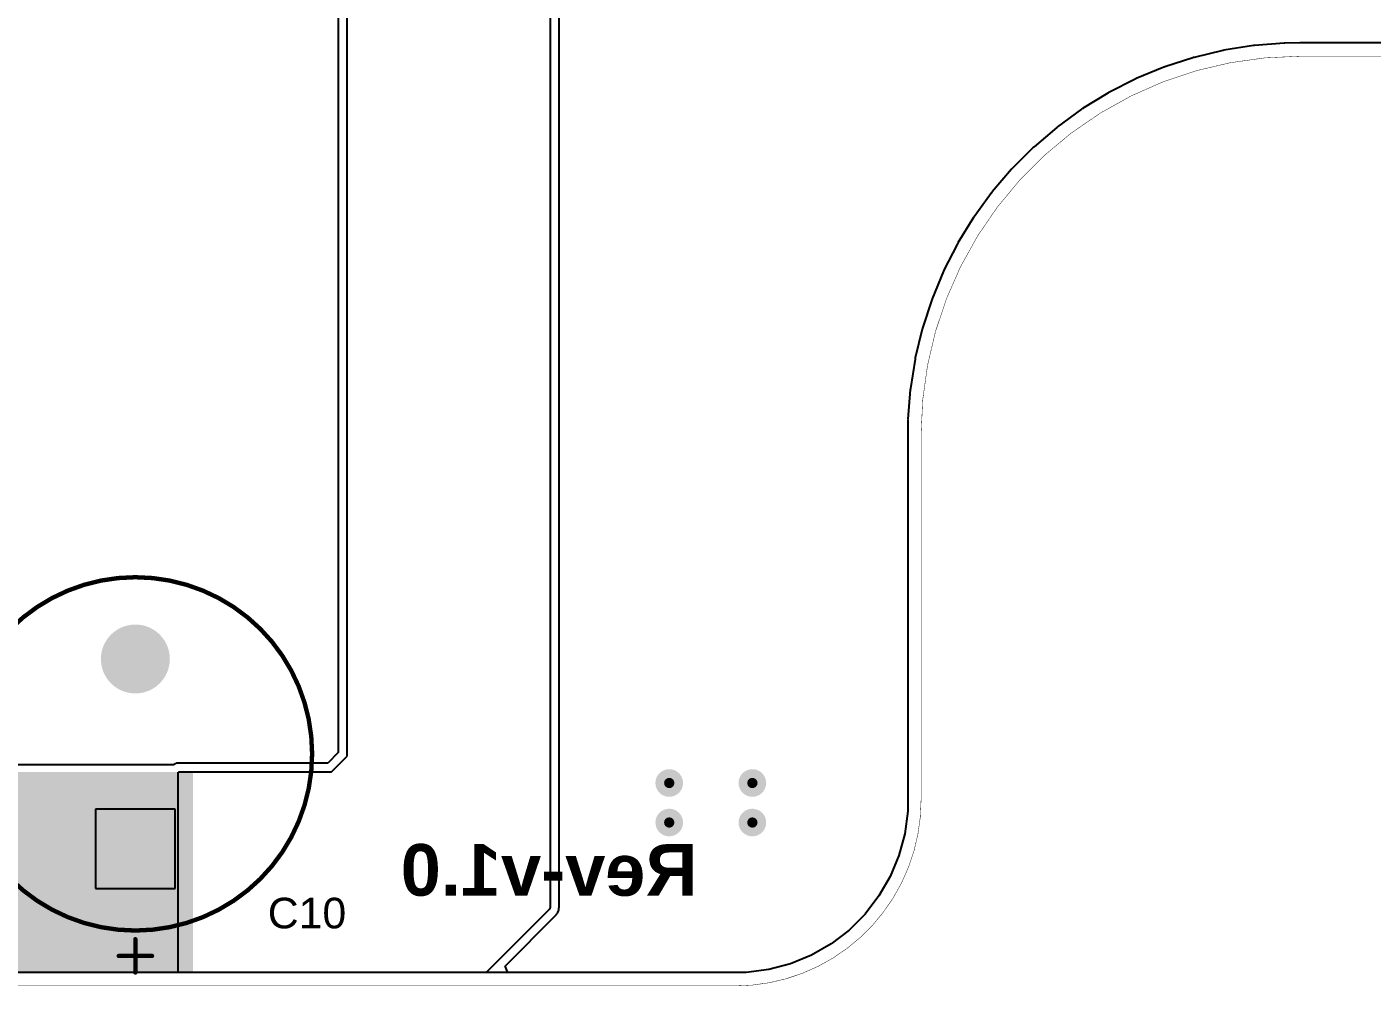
# Model space of a CAD drawing. Header units: inches. Extents: x 0 to 207, y -1 to 213.
# Drawn here: x 3.175 to 4.712, y -1.276 to -0.179 of the extents above; entities that cross this region are included whole.
import ezdxf

# ---------------------------------------------------------------- set-up
doc = ezdxf.new("R2010")
doc.units = ezdxf.units.IN
doc.header["$MEASUREMENT"] = 0
for name, color, linetype in [('Board Outline', 216, 'Continuous'), ('Bottom Layer', 5, 'Continuous'), ('Bottom Overlay', 54, 'Continuous'), ('Bottom Solder', 6, 'Continuous'), ('Multi-Layer', 9, 'Continuous'), ('Pad Holes', 156, 'Continuous'), ('Top Layer', 1, 'Continuous'), ('Top Overlay', 2, 'Continuous'), ('Top Solder', 216, 'Continuous'), ('Via Holes', 16, 'Continuous')]:
    doc.layers.add(name, color=color, linetype=linetype)
doc.styles.add('Arial', font='', dxfattribs={"height": 0.2})
doc.styles.add('Arial_Bold', font='', dxfattribs={"height": 0.2})
doc.styles.get('Arial').set_extended_font_data('Arial')
doc.styles.get('Arial_Bold').set_extended_font_data('Arial', bold=True)

# ---------------------------------------------------------------- blocks, each defined once
blk = doc.blocks.new('ELXZ350ELL471MJ20S_66')
at = {"layer": 'Bottom Layer'}
blk.add_hatch(color=5, dxfattribs=at).paths.add_polyline_path([(-0.1439, 0.0354), (-0.0731, 0.0354), (-0.0731, -0.0354), (-0.1439, -0.0354)])
h = blk.add_hatch(color=5, dxfattribs=at)
edge = h.paths.add_edge_path()
edge.add_arc((0.1085, 0), 0.0354, 0, 360)
at = {"layer": 'Bottom Solder'}
blk.add_hatch(color=6, dxfattribs=at).paths.add_polyline_path([(-0.1479, 0.0394), (-0.0691, 0.0394), (-0.0691, -0.0394), (-0.1479, -0.0394)])
h = blk.add_hatch(color=6, dxfattribs=at)
edge = h.paths.add_edge_path()
edge.add_arc((0.1085, 0), 0.0394, 0, 360)
at = {"layer": 'Multi-Layer'}
blk.add_hatch(color=9, dxfattribs=at).paths.add_polyline_path([(-0.1439, 0.0354), (-0.0731, 0.0354), (-0.0731, -0.0354), (-0.1439, -0.0354)])
h = blk.add_hatch(color=9, dxfattribs=at)
edge = h.paths.add_edge_path()
edge.add_arc((0.1085, 0), 0.0354, 0, 360)
at = {"layer": 'Pad Holes'}
h = blk.add_hatch(color=7, dxfattribs=at)
edge = h.paths.add_edge_path()
edge.add_arc((-0.1085, 0), 0.0205, 0, 360)
h = blk.add_hatch(color=7, dxfattribs=at)
edge = h.paths.add_edge_path()
edge.add_arc((0.1085, 0), 0.0205, 0, 360)
at = {"layer": 'Top Layer'}
blk.add_hatch(color=1, dxfattribs=at).paths.add_polyline_path([(-0.1439, 0.0354), (-0.0731, 0.0354), (-0.0731, -0.0354), (-0.1439, -0.0354)])
h = blk.add_hatch(color=1, dxfattribs=at)
edge = h.paths.add_edge_path()
edge.add_arc((0.1085, 0), 0.0354, 0, 360)
at = {"layer": 'Top Solder'}
blk.add_hatch(color=216, dxfattribs=at).paths.add_polyline_path([(-0.1479, 0.0394), (-0.0691, 0.0394), (-0.0691, -0.0394), (-0.1479, -0.0394)])
h = blk.add_hatch(color=216, dxfattribs=at)
edge = h.paths.add_edge_path()
edge.add_arc((0.1085, 0), 0.0394, 0, 360)
at = {"layer": 'Top Overlay'}
for points in [[(0.202, 0, 0.005, 0.005, 1), (-0.202, 0, 0.005, 0.005, 1)], [(-0.2323, 0.019, 0.0025, 0.0025, 1), (-0.2298, 0.019, 0.0025, 0.0025, 1)], [(-0.2512, 0, 0.0025, 0.0025, 1), (-0.2487, 0, 0.0025, 0.0025, 1)], [(-0.2132, 0, 0.0025, 0.0025, 1), (-0.2107, 0, 0.0025, 0.0025, 1)], [(-0.2032, 0, 0.0025, 0.0025, 1), (-0.2008, 0, 0.0025, 0.0025, 1)], [(0.2008, 0, 0.0025, 0.0025, 1), (0.2032, 0, 0.0025, 0.0025, 1)], [(-0.2323, -0.019, 0.0025, 0.0025, 1), (-0.2298, -0.019, 0.0025, 0.0025, 1)]]:
    blk.add_lwpolyline(points, format="xyseb", close=True, dxfattribs=at)
for points in [[(-0.231, 0.019, 0.005, 0.005, 0), (-0.231, -0.019, 0.005, 0.005, 0)], [(-0.25, 0, 0.005, 0.005, 0), (-0.212, 0, 0.005, 0.005, 0)]]:
    blk.add_lwpolyline(points, format="xyseb", dxfattribs=at)

msp = doc.modelspace()

# ---------------------------------------------------------------- hatches: boundary and pattern name
at = {"layer": 'Bottom Layer'}
h = msp.add_hatch(color=5, dxfattribs=at)
edge = h.paths.add_edge_path()
edge.add_arc((3.9091, -1.0436), 0.0118, 0, 360)
h = msp.add_hatch(color=5, dxfattribs=at)
edge = h.paths.add_edge_path()
edge.add_arc((4.0041, -1.0436), 0.0118, 0, 360)
h = msp.add_hatch(color=5, dxfattribs=at)
edge = h.paths.add_edge_path()
edge.add_arc((3.9091, -1.0888), 0.0118, 0, 360)
h = msp.add_hatch(color=5, dxfattribs=at)
edge = h.paths.add_edge_path()
edge.add_arc((4.0041, -1.0888), 0.0118, 0, 360)
at = {"layer": 'Bottom Solder'}
h = msp.add_hatch(color=6, dxfattribs=at)
edge = h.paths.add_edge_path()
edge.add_arc((3.9091, -1.0436), 0.0158, 0, 360)
h = msp.add_hatch(color=6, dxfattribs=at)
edge = h.paths.add_edge_path()
edge.add_arc((4.0041, -1.0436), 0.0158, 0, 360)
h = msp.add_hatch(color=6, dxfattribs=at)
edge = h.paths.add_edge_path()
edge.add_arc((3.9091, -1.0888), 0.0158, 0, 360)
h = msp.add_hatch(color=6, dxfattribs=at)
edge = h.paths.add_edge_path()
edge.add_arc((4.0041, -1.0888), 0.0158, 0, 360)
at = {"layer": 'Top Layer'}
msp.add_hatch(color=1, dxfattribs=at).paths.add_polyline_path([(2.897, -1.2611), (3.365, -1.2611), (3.365, -1.031), (2.897, -1.031)])
h = msp.add_hatch(color=1, dxfattribs=at)
edge = h.paths.add_edge_path()
edge.add_arc((3.9091, -1.0436), 0.0118, 0, 360)
h = msp.add_hatch(color=1, dxfattribs=at)
edge = h.paths.add_edge_path()
edge.add_arc((4.0041, -1.0436), 0.0118, 0, 360)
h = msp.add_hatch(color=1, dxfattribs=at)
edge = h.paths.add_edge_path()
edge.add_arc((3.9091, -1.0888), 0.0118, 0, 360)
h = msp.add_hatch(color=1, dxfattribs=at)
edge = h.paths.add_edge_path()
edge.add_arc((4.0041, -1.0888), 0.0118, 0, 360)
at = {"layer": 'Top Solder'}
h = msp.add_hatch(color=216, dxfattribs=at)
edge = h.paths.add_edge_path()
edge.add_arc((3.9091, -1.0436), 0.0158, 0, 360)
h = msp.add_hatch(color=216, dxfattribs=at)
edge = h.paths.add_edge_path()
edge.add_arc((4.0041, -1.0436), 0.0158, 0, 360)
h = msp.add_hatch(color=216, dxfattribs=at)
edge = h.paths.add_edge_path()
edge.add_arc((3.9091, -1.0888), 0.0158, 0, 360)
h = msp.add_hatch(color=216, dxfattribs=at)
edge = h.paths.add_edge_path()
edge.add_arc((4.0041, -1.0888), 0.0158, 0, 360)
at = {"layer": 'Via Holes'}
h = msp.add_hatch(color=7, dxfattribs=at)
edge = h.paths.add_edge_path()
edge.add_arc((3.9091, -1.0436), 0.00591, 0, 360)
h = msp.add_hatch(color=7, dxfattribs=at)
edge = h.paths.add_edge_path()
edge.add_arc((4.0041, -1.0436), 0.00591, 0, 360)
h = msp.add_hatch(color=7, dxfattribs=at)
edge = h.paths.add_edge_path()
edge.add_arc((3.9091, -1.0888), 0.00591, 0, 360)
h = msp.add_hatch(color=7, dxfattribs=at)
edge = h.paths.add_edge_path()
edge.add_arc((4.0041, -1.0888), 0.00591, 0, 360)

# ---------------------------------------------------------------- linework, layer by layer
at = {"layer": 'Board Outline'}
for points in [[(4.1969, -0.6457, 0.0005, 0.0005, -0.414214), (4.6299, -0.2126, 0.0005, 0.0005, 0)], [(4.1969, -0.6457, 0.0005, 0.0005, -0.414214), (4.6299, -0.2126, 0.0005, 0.0005, 0)], [(4.1969, -0.6457, 0.0005, 0.0005, -0.414214), (4.6299, -0.2126, 0.0005, 0.0005, 0)], [(4.1969, -0.6457, 0.0005, 0.0005, -0.414214), (4.6299, -0.2126, 0.0005, 0.0005, 0)], [(4.6299, -0.2126, 0.0005, 0.0005, 0), (5.0472, -0.2126, 0.0005, 0.0005, 0)], [(4.6299, -0.2126, 0.0005, 0.0005, 0), (5.0472, -0.2126, 0.0005, 0.0005, 0)], [(4.6299, -0.2126, 0.0005, 0.0005, 0), (5.0472, -0.2126, 0.0005, 0.0005, 0)], [(4.6299, -0.2126, 0.0005, 0.0005, 0), (5.0472, -0.2126, 0.0005, 0.0005, 0)], [(4.1969, -1.063, 0.0005, 0.0005, 0), (4.1969, -0.6457, 0.0005, 0.0005, 0)], [(4.1969, -1.063, 0.0005, 0.0005, 0), (4.1969, -0.6457, 0.0005, 0.0005, 0)], [(4.1969, -1.063, 0.0005, 0.0005, 0), (4.1969, -0.6457, 0.0005, 0.0005, 0)], [(4.1969, -1.063, 0.0005, 0.0005, 0), (4.1969, -0.6457, 0.0005, 0.0005, 0)], [(4.1969, -1.063, 0.0005, 0.0005, -0.414214), (3.9843, -1.2756, 0.0005, 0.0005, 0)], [(4.1969, -1.063, 0.0005, 0.0005, -0.414214), (3.9843, -1.2756, 0.0005, 0.0005, 0)], [(4.1969, -1.063, 0.0005, 0.0005, -0.414214), (3.9843, -1.2756, 0.0005, 0.0005, 0)], [(4.1969, -1.063, 0.0005, 0.0005, -0.414214), (3.9843, -1.2756, 0.0005, 0.0005, 0)], [(1.063, -1.2756, 0.0005, 0.0005, 0), (3.9843, -1.2756, 0.0005, 0.0005, 0)], [(1.063, -1.2756, 0.0005, 0.0005, 0), (3.9843, -1.2756, 0.0005, 0.0005, 0)], [(1.063, -1.2756, 0.0005, 0.0005, 0), (3.9843, -1.2756, 0.0005, 0.0005, 0)], [(1.063, -1.2756, 0.0005, 0.0005, 0), (3.9843, -1.2756, 0.0005, 0.0005, 0)]]:
    msp.add_lwpolyline(points, format="xyseb", dxfattribs=at)
for points in [[(4.6298, -0.2126, 0.00025, 0.00025, 1), (4.63, -0.2126, 0.00025, 0.00025, 1)], [(4.6298, -0.2126, 0.00025, 0.00025, 1), (4.63, -0.2126, 0.00025, 0.00025, 1)], [(4.6298, -0.2126, 0.00025, 0.00025, 1), (4.63, -0.2126, 0.00025, 0.00025, 1)], [(4.6298, -0.2126, 0.00025, 0.00025, 1), (4.63, -0.2126, 0.00025, 0.00025, 1)], [(4.6298, -0.2126, 0.00025, 0.00025, 1), (4.63, -0.2126, 0.00025, 0.00025, 1)], [(4.6298, -0.2126, 0.00025, 0.00025, 1), (4.63, -0.2126, 0.00025, 0.00025, 1)], [(4.6298, -0.2126, 0.00025, 0.00025, 1), (4.63, -0.2126, 0.00025, 0.00025, 1)], [(4.6298, -0.2126, 0.00025, 0.00025, 1), (4.63, -0.2126, 0.00025, 0.00025, 1)], [(4.1967, -0.6457, 0.00025, 0.00025, 1), (4.197, -0.6457, 0.00025, 0.00025, 1)], [(4.1967, -0.6457, 0.00025, 0.00025, 1), (4.197, -0.6457, 0.00025, 0.00025, 1)], [(4.1967, -0.6457, 0.00025, 0.00025, 1), (4.197, -0.6457, 0.00025, 0.00025, 1)], [(4.1967, -0.6457, 0.00025, 0.00025, 1), (4.197, -0.6457, 0.00025, 0.00025, 1)], [(4.1967, -0.6457, 0.00025, 0.00025, 1), (4.197, -0.6457, 0.00025, 0.00025, 1)], [(4.1967, -0.6457, 0.00025, 0.00025, 1), (4.197, -0.6457, 0.00025, 0.00025, 1)], [(4.1967, -0.6457, 0.00025, 0.00025, 1), (4.197, -0.6457, 0.00025, 0.00025, 1)], [(4.1967, -0.6457, 0.00025, 0.00025, 1), (4.197, -0.6457, 0.00025, 0.00025, 1)], [(4.1967, -1.063, 0.00025, 0.00025, 1), (4.197, -1.063, 0.00025, 0.00025, 1)], [(4.1967, -1.063, 0.00025, 0.00025, 1), (4.197, -1.063, 0.00025, 0.00025, 1)], [(4.1967, -1.063, 0.00025, 0.00025, 1), (4.197, -1.063, 0.00025, 0.00025, 1)], [(4.1967, -1.063, 0.00025, 0.00025, 1), (4.197, -1.063, 0.00025, 0.00025, 1)], [(4.1967, -1.063, 0.00025, 0.00025, 1), (4.197, -1.063, 0.00025, 0.00025, 1)], [(4.1967, -1.063, 0.00025, 0.00025, 1), (4.197, -1.063, 0.00025, 0.00025, 1)], [(4.1967, -1.063, 0.00025, 0.00025, 1), (4.197, -1.063, 0.00025, 0.00025, 1)], [(4.1967, -1.063, 0.00025, 0.00025, 1), (4.197, -1.063, 0.00025, 0.00025, 1)], [(3.9841, -1.2756, 0.00025, 0.00025, 1), (3.9844, -1.2756, 0.00025, 0.00025, 1)], [(3.9841, -1.2756, 0.00025, 0.00025, 1), (3.9844, -1.2756, 0.00025, 0.00025, 1)], [(3.9841, -1.2756, 0.00025, 0.00025, 1), (3.9844, -1.2756, 0.00025, 0.00025, 1)], [(3.9841, -1.2756, 0.00025, 0.00025, 1), (3.9844, -1.2756, 0.00025, 0.00025, 1)], [(3.9841, -1.2756, 0.00025, 0.00025, 1), (3.9844, -1.2756, 0.00025, 0.00025, 1)], [(3.9841, -1.2756, 0.00025, 0.00025, 1), (3.9844, -1.2756, 0.00025, 0.00025, 1)], [(3.9841, -1.2756, 0.00025, 0.00025, 1), (3.9844, -1.2756, 0.00025, 0.00025, 1)], [(3.9841, -1.2756, 0.00025, 0.00025, 1), (3.9844, -1.2756, 0.00025, 0.00025, 1)]]:
    msp.add_lwpolyline(points, format="xyseb", close=True, dxfattribs=at)
at = {"layer": 'Bottom Layer'}
for p, q in [((4.6117, -0.1977), (4.5778, -0.2004)), ((4.6122, -0.1977), (4.6117, -0.1977)), ((4.6126, -0.1976), (4.6122, -0.1977)), ((4.6296, -0.1973), (4.6126, -0.1976)), ((4.6298, -0.1973), (4.6296, -0.1973)), ((4.6299, -0.1973), (4.6298, -0.1973)), ((5.0472, -0.1973), (4.6299, -0.1973)), ((4.5076, -0.2143), (4.4753, -0.2248)), ((4.5082, -0.2142), (4.5076, -0.2143)), ((4.5088, -0.214), (4.5082, -0.2142)), ((4.5419, -0.206), (4.5088, -0.214)), ((4.5425, -0.206), (4.5419, -0.206)), ((4.543, -0.2058), (4.5425, -0.206)), ((4.5766, -0.2005), (4.543, -0.2058)), ((4.5772, -0.2005), (4.5766, -0.2005)), ((4.5778, -0.2004), (4.5772, -0.2005)), ((4.4742, -0.2252), (4.4428, -0.2382)), ((4.4748, -0.2251), (4.4742, -0.2252)), ((4.4753, -0.2248), (4.4748, -0.2251)), ((4.4417, -0.2388), (4.4114, -0.2542)), ((4.4423, -0.2386), (4.4417, -0.2388)), ((4.4428, -0.2382), (4.4423, -0.2386)), ((4.4103, -0.2548), (4.3813, -0.2725)), ((4.4109, -0.2546), (4.4103, -0.2548)), ((4.4114, -0.2542), (4.4109, -0.2546)), ((4.3803, -0.2732), (4.3528, -0.2932)), ((4.3809, -0.273), (4.3803, -0.2732)), ((4.3813, -0.2725), (4.3809, -0.273)), ((4.3519, -0.2939), (4.326, -0.316)), ((4.3524, -0.2936), (4.3519, -0.2939)), ((4.3528, -0.2932), (4.3524, -0.2936)), ((4.3251, -0.3168), (4.3011, -0.3409)), ((4.3256, -0.3165), (4.3251, -0.3168)), ((4.326, -0.316), (4.3256, -0.3165)), ((4.3003, -0.3418), (4.2782, -0.3676)), ((4.3008, -0.3414), (4.3003, -0.3418)), ((4.3011, -0.3409), (4.3008, -0.3414)), ((4.2775, -0.3686), (4.2575, -0.3961)), ((4.2779, -0.3682), (4.2775, -0.3686)), ((4.2782, -0.3676), (4.2779, -0.3682)), ((4.2568, -0.3971), (4.239, -0.4261)), ((4.2572, -0.3966), (4.2568, -0.3971)), ((4.2575, -0.3961), (4.2572, -0.3966)), ((4.2384, -0.4271), (4.223, -0.4574)), ((4.2388, -0.4266), (4.2384, -0.4271)), ((4.239, -0.4261), (4.2388, -0.4266)), ((4.2225, -0.4585), (4.2095, -0.4899)), ((4.2228, -0.458), (4.2225, -0.4585)), ((4.223, -0.4574), (4.2228, -0.458)), ((4.2091, -0.4911), (4.1986, -0.5234)), ((4.2094, -0.4905), (4.2091, -0.4911)), ((4.2095, -0.4899), (4.2094, -0.4905)), ((4.1982, -0.5245), (4.1903, -0.5576)), ((4.1985, -0.524), (4.1982, -0.5245)), ((4.1986, -0.5234), (4.1985, -0.524)), ((4.1901, -0.5588), (4.1847, -0.5924)), ((4.1903, -0.5582), (4.1901, -0.5588)), ((4.1903, -0.5576), (4.1903, -0.5582)), ((4.1846, -0.5936), (4.1819, -0.6275)), ((4.1848, -0.593), (4.1846, -0.5936)), ((4.1847, -0.5924), (4.1848, -0.593)), ((4.1819, -0.6284), (4.1816, -0.6454)), ((4.1819, -0.6275), (4.182, -0.6279)), ((4.182, -0.6279), (4.1819, -0.6284)), ((4.1816, -0.6454), (4.1816, -0.6455)), ((4.1816, -0.6455), (4.1816, -0.6457)), ((4.1816, -0.6457), (4.1816, -1.063)), ((3.3445, -1.0734), (3.2536, -1.0734)), ((3.2536, -1.0734), (3.2536, -1.1642)), ((3.3445, -1.1642), (3.3445, -1.0734)), ((4.1816, -1.0759), (4.1782, -1.1016)), ((4.1816, -1.063), (4.1816, -1.0759)), ((4.1782, -1.1016), (4.1715, -1.1266)), ((4.1715, -1.1266), (4.1616, -1.1504)), ((4.1616, -1.1504), (4.1487, -1.1728)), ((3.2536, -1.1642), (3.3445, -1.1642)), ((4.1487, -1.1728), (4.1329, -1.1934)), ((4.1329, -1.1934), (4.1146, -1.2117)), ((4.1146, -1.2117), (4.0941, -1.2274)), ((4.0941, -1.2274), (4.0717, -1.2403)), ((4.0717, -1.2403), (4.0478, -1.2502)), ((3.9972, -1.2603), (1.063, -1.2603)), ((4.0228, -1.2569), (3.9972, -1.2603)), ((4.0478, -1.2502), (4.0228, -1.2569))]:
    msp.add_line(p, q, dxfattribs=at)
at = {"layer": 'Top Layer'}
for p, q in [((3.5308, 0.192), (3.5308, -1.0087)), ((3.541, -1.0087), (3.541, 0.192)), ((3.773, 0.1348), (3.773, -1.1859)), ((3.7832, -1.1859), (3.7832, 0.1348)), ((4.6117, -0.1977), (4.5778, -0.2004)), ((4.6122, -0.1977), (4.6117, -0.1977)), ((4.6126, -0.1976), (4.6122, -0.1977)), ((4.6296, -0.1973), (4.6126, -0.1976)), ((4.6298, -0.1973), (4.6296, -0.1973)), ((4.6299, -0.1973), (4.6298, -0.1973)), ((5.0472, -0.1973), (4.6299, -0.1973)), ((4.5076, -0.2143), (4.4753, -0.2248)), ((4.5082, -0.2142), (4.5076, -0.2143)), ((4.5088, -0.214), (4.5082, -0.2142)), ((4.5419, -0.206), (4.5088, -0.214)), ((4.5425, -0.206), (4.5419, -0.206)), ((4.543, -0.2058), (4.5425, -0.206)), ((4.5766, -0.2005), (4.543, -0.2058)), ((4.5772, -0.2005), (4.5766, -0.2005)), ((4.5778, -0.2004), (4.5772, -0.2005)), ((4.4742, -0.2252), (4.4428, -0.2382)), ((4.4748, -0.2251), (4.4742, -0.2252)), ((4.4753, -0.2248), (4.4748, -0.2251)), ((4.4417, -0.2388), (4.4114, -0.2542)), ((4.4423, -0.2386), (4.4417, -0.2388)), ((4.4428, -0.2382), (4.4423, -0.2386)), ((4.4103, -0.2548), (4.3813, -0.2725)), ((4.4109, -0.2546), (4.4103, -0.2548)), ((4.4114, -0.2542), (4.4109, -0.2546)), ((4.3803, -0.2732), (4.3528, -0.2932)), ((4.3809, -0.273), (4.3803, -0.2732)), ((4.3813, -0.2725), (4.3809, -0.273)), ((4.3519, -0.2939), (4.326, -0.316)), ((4.3524, -0.2936), (4.3519, -0.2939)), ((4.3528, -0.2932), (4.3524, -0.2936)), ((4.3251, -0.3168), (4.3011, -0.3409)), ((4.3256, -0.3165), (4.3251, -0.3168)), ((4.326, -0.316), (4.3256, -0.3165)), ((4.3003, -0.3418), (4.2782, -0.3676)), ((4.3008, -0.3414), (4.3003, -0.3418)), ((4.3011, -0.3409), (4.3008, -0.3414)), ((4.2775, -0.3686), (4.2575, -0.3961)), ((4.2779, -0.3682), (4.2775, -0.3686)), ((4.2782, -0.3676), (4.2779, -0.3682)), ((4.2568, -0.3971), (4.239, -0.4261)), ((4.2572, -0.3966), (4.2568, -0.3971)), ((4.2575, -0.3961), (4.2572, -0.3966)), ((4.2384, -0.4271), (4.223, -0.4574)), ((4.2388, -0.4266), (4.2384, -0.4271)), ((4.239, -0.4261), (4.2388, -0.4266)), ((4.2225, -0.4585), (4.2095, -0.4899)), ((4.2228, -0.458), (4.2225, -0.4585)), ((4.223, -0.4574), (4.2228, -0.458)), ((4.2091, -0.4911), (4.1986, -0.5234)), ((4.2094, -0.4905), (4.2091, -0.4911)), ((4.2095, -0.4899), (4.2094, -0.4905)), ((4.1982, -0.5245), (4.1903, -0.5576)), ((4.1985, -0.524), (4.1982, -0.5245)), ((4.1986, -0.5234), (4.1985, -0.524)), ((4.1901, -0.5588), (4.1847, -0.5924)), ((4.1903, -0.5582), (4.1901, -0.5588)), ((4.1903, -0.5576), (4.1903, -0.5582)), ((4.1846, -0.5936), (4.1819, -0.6275)), ((4.1848, -0.593), (4.1846, -0.5936)), ((4.1847, -0.5924), (4.1848, -0.593)), ((4.1819, -0.6284), (4.1816, -0.6454)), ((4.1819, -0.6275), (4.182, -0.6279)), ((4.182, -0.6279), (4.1819, -0.6284)), ((4.1816, -0.6454), (4.1816, -0.6455)), ((4.1816, -0.6455), (4.1816, -0.6457)), ((4.1816, -0.6457), (4.1816, -1.063)), ((3.5308, -1.0087), (3.5188, -1.0208)), ((3.523, -1.031), (3.541, -1.013)), ((3.541, -1.013), (3.541, -1.0087)), ((3.3423, -1.0228), (2.9847, -1.0228)), ((3.3424, -1.0227), (3.3423, -1.0228)), ((3.3434, -1.0223), (3.3424, -1.0227)), ((3.3424, -1.0227), (3.3424, -1.0227)), ((3.3424, -1.0227), (3.3424, -1.0227)), ((3.3424, -1.0227), (3.3424, -1.0227)), ((3.3441, -1.0218), (3.3434, -1.0223)), ((3.345, -1.0216), (3.3441, -1.0218)), ((3.3451, -1.0216), (3.345, -1.0216)), ((3.3452, -1.0215), (3.3451, -1.0215)), ((3.3451, -1.0215), (3.3451, -1.0216)), ((3.3461, -1.0211), (3.3452, -1.0215)), ((3.347, -1.021), (3.3461, -1.0211)), ((3.3461, -1.0211), (3.3461, -1.0211)), ((3.3461, -1.0211), (3.3461, -1.0211)), ((3.3481, -1.021), (3.347, -1.021)), ((3.349, -1.0208), (3.3481, -1.021)), ((3.5188, -1.0208), (3.349, -1.0208)), ((3.348, -1.0312), (3.3481, -1.0311)), ((3.348, -1.2603), (3.348, -1.0312)), ((3.3481, -1.0311), (3.349, -1.031)), ((3.349, -1.031), (3.523, -1.031)), ((4.1816, -1.0759), (4.1782, -1.1016)), ((4.1816, -1.063), (4.1816, -1.0759)), ((4.1782, -1.1016), (4.1715, -1.1266)), ((4.1715, -1.1266), (4.1616, -1.1504)), ((4.1616, -1.1504), (4.1487, -1.1728)), ((4.1487, -1.1728), (4.1329, -1.1934)), ((3.7723, -1.1877), (3.6997, -1.2603)), ((3.7215, -1.2529), (3.7795, -1.1949)), ((3.7728, -1.1869), (3.7723, -1.1877)), ((3.773, -1.1859), (3.7728, -1.1869)), ((3.7795, -1.1949), (3.7801, -1.194)), ((3.7801, -1.194), (3.7808, -1.1933)), ((3.7808, -1.1933), (3.7813, -1.1925)), ((3.7813, -1.1925), (3.7817, -1.1916)), ((3.7813, -1.1925), (3.7813, -1.1925)), ((3.7817, -1.1916), (3.7818, -1.1915)), ((3.7817, -1.1916), (3.7817, -1.1916)), ((3.7818, -1.1915), (3.7824, -1.1899)), ((3.7824, -1.1899), (3.7825, -1.1899)), ((3.7825, -1.1898), (3.7828, -1.1889)), ((3.7825, -1.1899), (3.7825, -1.1898)), ((3.7828, -1.1889), (3.783, -1.1879)), ((3.783, -1.1869), (3.7832, -1.1859)), ((3.783, -1.1879), (3.783, -1.1869)), ((4.1329, -1.1934), (4.1146, -1.2117)), ((4.1146, -1.2117), (4.0941, -1.2274)), ((4.0941, -1.2274), (4.0717, -1.2403)), ((4.0717, -1.2403), (4.0478, -1.2502)), ((3.6997, -1.2603), (3.348, -1.2603)), ((3.7246, -1.2603), (3.7215, -1.2529)), ((3.9972, -1.2603), (3.7246, -1.2603)), ((4.0228, -1.2569), (3.9972, -1.2603)), ((4.0478, -1.2502), (4.0228, -1.2569))]:
    msp.add_line(p, q, dxfattribs=at)

# ---------------------------------------------------------------- block references
at = {"rotation": 90}
msp.add_blockref('ELXZ350ELL471MJ20S_66', (3.299, -1.0103), dxfattribs=at)

# ---------------------------------------------------------------- texts
at = {"layer": 'Bottom Overlay', "style": 'Arial_Bold', "text_generation_flag": 2}
msp.add_text('Rev-v1.0', height=0.05906, dxfattribs=at).set_placement((3.9415, -1.1725))
at = {"layer": 'Top Overlay', "style": 'Arial'}
msp.add_text('C10', height=0.035, dxfattribs=at).set_placement((3.4503, -1.2098))

doc.saveas('drawing.dxf')
